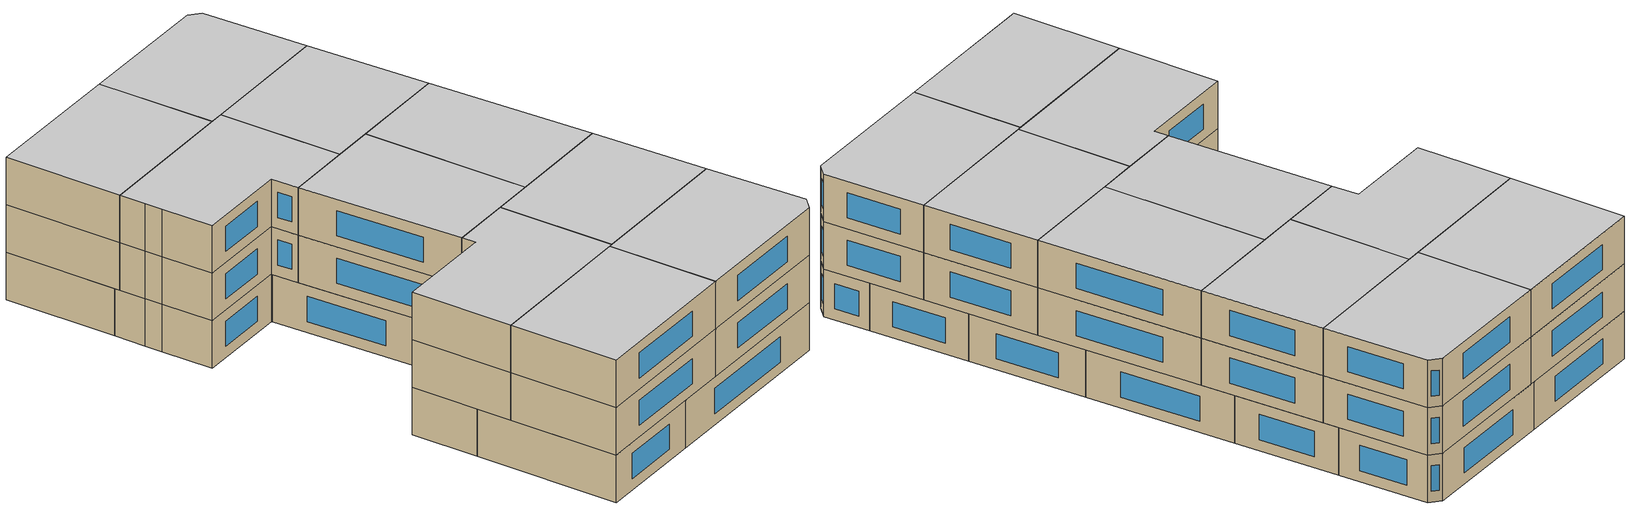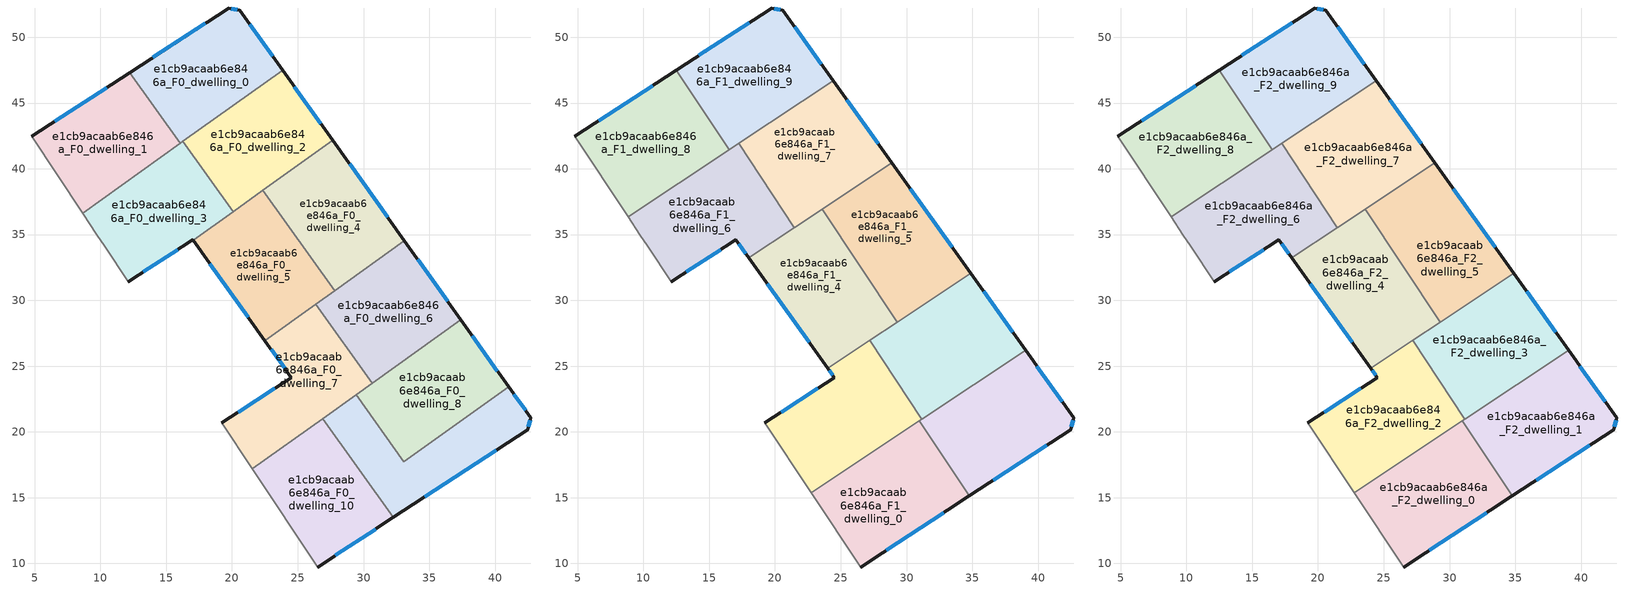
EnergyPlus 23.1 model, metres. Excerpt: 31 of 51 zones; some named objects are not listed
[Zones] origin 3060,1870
e1cb9acaab6e846a_F0_dwelling_0
 floor ground (EU_floor_Construction): 20.59,52.06 23.85,47.5 16.06,41.93 12.21,47.31 19.76,52.23 z0
 wall outside (EU_wall_Construction): 23.85,47.5 20.59,52.06 19.76,52.23 12.21,47.31 z0:3
 wall to e1cb9acaab6e846a_F0_dwelling_1 (EU_wall_Construction): 12.21,47.31 16.06,41.93 z0:3
 wall to e1cb9acaab6e846a_F0_dwelling_2 (EU_wall_Construction): 16.27,42.08 23.85,47.5 z0:3
 wall to e1cb9acaab6e846a_F0_dwelling_3 (EU_wall_Construction): 16.06,41.93 16.27,42.08 z0:3
 window (EU_Window_Construction): 23.08,48.57 21.35,50.99 / 17.99,51.07 13.98,48.47 / 20.39,52.1 19.95,52.19 z0.7:2.3
e1cb9acaab6e846a_F0_dwelling_1
 floor ground (EU_floor_Construction): 12.21,47.31 16.06,41.93 8.65,36.64 4.78,42.47 z0
 wall outside (EU_wall_Construction): 12.21,47.31 4.78,42.47 z0:3
 wall adiabatic (EU_wall_Construction): 4.78,42.47 8.65,36.64 z0:3
 wall to e1cb9acaab6e846a_F0_dwelling_3 (EU_wall_Construction): 8.65,36.64 16.06,41.93 z0:3
 window (EU_Window_Construction): 10.47,46.18 6.52,43.61 z0.7:2.3
e1cb9acaab6e846a_F0_dwelling_10
 floor ground (EU_floor_Construction): 26.91,21 32.27,13.5 26.5,9.73 21.56,17.18 z0
 wall outside (EU_wall_Construction): 26.5,9.73 32.27,13.5 z0:3
 wall to e1cb9acaab6e846a_F0_dwelling_9 (EU_wall_Construction): 32.27,13.5 26.91,21 z0:3
 wall adiabatic (EU_wall_Construction): 21.56,17.18 26.5,9.73 z0:3
 wall to e1cb9acaab6e846a_F0_dwelling_7 (EU_wall_Construction): 26.91,21 21.56,17.18 z0:3
 window (EU_Window_Construction): 27.86,10.61 30.92,12.61 z0.7:2.3
e1cb9acaab6e846a_F0_dwelling_2
 floor ground (EU_floor_Construction): 23.85,47.5 27.66,42.16 20.08,36.74 16.27,42.08 z0
 wall outside (EU_wall_Construction): 27.66,42.16 23.85,47.5 z0:3
 wall to e1cb9acaab6e846a_F0_dwelling_3 (EU_wall_Construction): 16.27,42.08 20.08,36.74 z0:3
 wall to e1cb9acaab6e846a_F0_dwelling_4 (EU_wall_Construction): 22.35,38.36 27.66,42.16 z0:3
 wall to e1cb9acaab6e846a_F0_dwelling_5 (EU_wall_Construction): 20.08,36.74 22.35,38.36 z0:3
 window (EU_Window_Construction): 26.77,43.41 24.74,46.25 z0.7:2.3
 ceiling adiabatic (EU_roof_Construction): 24.42,46.7 23.85,47.5 16.27,42.08 16.65,41.55 z3
e1cb9acaab6e846a_F0_dwelling_3
 floor ground (EU_floor_Construction): 16.27,42.08 20.08,36.74 17.05,34.57 17.02,34.61 12.12,31.42 10.33,34.11 9.73,35 8.65,36.64 z0
 wall outside (EU_wall_Construction): 12.12,31.42 17.02,34.61 17.05,34.57 z0:3
 wall adiabatic (EU_wall_Construction): 8.65,36.64 9.73,35 10.33,34.11 12.12,31.42 z0:3
 wall to e1cb9acaab6e846a_F0_dwelling_5 (EU_wall_Construction): 17.05,34.57 20.08,36.74 z0:3
 window (EU_Window_Construction): 13.27,32.17 15.87,33.86 z0.7:2.3
e1cb9acaab6e846a_F0_dwelling_4
 floor ground (EU_floor_Construction): 27.66,42.16 33.11,34.53 27.81,30.74 22.35,38.36 z0
 wall outside (EU_wall_Construction): 33.11,34.53 27.66,42.16 z0:3
 wall to e1cb9acaab6e846a_F0_dwelling_5 (EU_wall_Construction): 22.35,38.36 27.81,30.74 z0:3
 wall to e1cb9acaab6e846a_F0_dwelling_6 (EU_wall_Construction): 27.81,30.74 33.11,34.53 z0:3
 window (EU_Window_Construction): 31.83,36.32 28.94,40.37 z0.7:2.3
 ceiling adiabatic (EU_roof_Construction): 28.88,40.45 27.66,42.16 22.35,38.36 23.44,36.84 z3
e1cb9acaab6e846a_F0_dwelling_5
 floor ground (EU_floor_Construction): 22.35,38.36 27.81,30.74 22.5,26.94 17.05,34.57 z0
 wall outside (EU_wall_Construction): 17.05,34.57 22.5,26.94 z0:3
 wall to e1cb9acaab6e846a_F0_dwelling_7 (EU_wall_Construction): 22.5,26.94 26.38,29.71 z0:3
 wall to e1cb9acaab6e846a_F0_dwelling_6 (EU_wall_Construction): 26.38,29.71 27.81,30.74 z0:3
 window (EU_Window_Construction): 18.33,32.78 21.22,28.73 z0.7:2.3
e1cb9acaab6e846a_F0_dwelling_6
 floor ground (EU_floor_Construction): 33.11,34.53 37.41,28.51 30.68,23.7 26.38,29.71 z0
 wall outside (EU_wall_Construction): 37.41,28.51 33.11,34.53 z0:3
 wall to e1cb9acaab6e846a_F0_dwelling_7 (EU_wall_Construction): 26.38,29.71 30.68,23.7 z0:3
 wall to e1cb9acaab6e846a_F0_dwelling_8 (EU_wall_Construction): 30.68,23.7 37.41,28.51 z0:3
 window (EU_Window_Construction): 36.4,29.92 34.12,33.11 z0.7:2.3
e1cb9acaab6e846a_F0_dwelling_7
 floor ground (EU_floor_Construction): 26.38,29.71 30.68,23.7 21.56,17.18 19.24,20.68 24.51,24.13 22.5,26.94 z0
 wall outside (EU_wall_Construction): 22.5,26.94 24.51,24.13 19.24,20.68 z0:3
 wall adiabatic (EU_wall_Construction): 19.24,20.68 21.56,17.18 z0:3
 wall to e1cb9acaab6e846a_F0_dwelling_9 (EU_wall_Construction): 26.91,21.01 29.44,22.81 z0:3
 wall to e1cb9acaab6e846a_F0_dwelling_8 (EU_wall_Construction): 29.44,22.81 30.68,23.7 z0:3
 window (EU_Window_Construction): 23.27,23.32 20.48,21.49 / 22.97,26.28 24.04,24.79 z0.7:2.3
e1cb9acaab6e846a_F0_dwelling_8
 floor ground (EU_floor_Construction): 37.41,28.51 41.03,23.43 33.07,17.74 29.44,22.81 z0
 wall outside (EU_wall_Construction): 41.03,23.43 37.41,28.51 z0:3
 wall to e1cb9acaab6e846a_F0_dwelling_9 (EU_wall_Construction): 29.44,22.81 33.07,17.74 41.03,23.43 z0:3
 window (EU_Window_Construction): 40.18,24.62 38.26,27.32 z0.7:2.3
 ceiling adiabatic (EU_roof_Construction): 41.03,23.43 39.06,26.19 31.17,20.96 29.77,23.05 29.44,22.81 33.07,17.74 z3
e1cb9acaab6e846a_F0_dwelling_9
 floor ground (EU_floor_Construction): 41.03,23.43 42.71,21.08 42.49,20.17 32.27,13.5 26.91,21 29.44,22.81 33.07,17.74 z0
 wall outside (EU_wall_Construction): 32.27,13.5 42.49,20.17 42.71,21.08 41.03,23.43 z0:3
 window (EU_Window_Construction): 42.32,21.63 41.43,22.88 / 42.54,20.39 42.66,20.87 / 34.67,15.07 40.09,18.61 z0.7:2.3
e1cb9acaab6e846a_F1_dwelling_0
 floor to e1cb9acaab6e846a_F0_dwelling_10 (EU_floor_Construction): 28.3,19.06 32.27,13.5 26.5,9.73 22.76,15.38 z3
 floor to e1cb9acaab6e846a_F0_dwelling_9 (EU_floor_Construction): 32.68,18.28 34.77,15.13 32.27,13.5 28.3,19.06 30.89,20.78 z3
 floor adiabatic (EU_floor_Construction): 30.98,20.84 32.68,18.28 30.89,20.78 z3
 wall outside (EU_wall_Construction): 26.5,9.73 34.77,15.13 z3:6
 wall to e1cb9acaab6e846a_F1_dwelling_1 (EU_wall_Construction): 34.77,15.13 30.98,20.84 z3:6
 wall adiabatic (EU_wall_Construction): 22.76,15.38 26.5,9.73 z3:6
 wall to e1cb9acaab6e846a_F1_dwelling_2 (EU_wall_Construction): 30.98,20.84 22.76,15.38 z3:6
 window (EU_Window_Construction): 28.44,11 32.83,13.86 z3.7:5.3
e1cb9acaab6e846a_F1_dwelling_1
 floor adiabatic (EU_floor_Construction): 39.06,26.19 41.03,23.43 33.07,17.74 32.68,18.28 30.98,20.84 z3
 floor to e1cb9acaab6e846a_F0_dwelling_9 (EU_floor_Construction): 41.03,23.43 42.71,21.08 42.49,20.17 34.77,15.13 32.68,18.28 33.07,17.74 z3
 wall outside (EU_wall_Construction): 34.77,15.13 42.49,20.17 42.71,21.08 39.06,26.19 z3:6
 wall to e1cb9acaab6e846a_F1_dwelling_3 (EU_wall_Construction): 39.06,26.19 31.17,20.96 z3:6
 wall to e1cb9acaab6e846a_F1_dwelling_2 (EU_wall_Construction): 31.17,20.96 30.98,20.84 z3:6
 window (EU_Window_Construction): 41.85,22.28 39.92,24.99 / 42.54,20.39 42.66,20.87 / 36.58,16.31 40.67,18.99 z3.7:5.3
e1cb9acaab6e846a_F1_dwelling_2
 floor to e1cb9acaab6e846a_F0_dwelling_7 (EU_floor_Construction): 27.19,26.95 29.77,23.05 21.56,17.18 19.24,20.68 24.51,24.13 24,24.84 z3
 floor to e1cb9acaab6e846a_F0_dwelling_10 (EU_floor_Construction): 26.91,21 28.3,19.06 22.76,15.38 21.56,17.18 z3
 floor to e1cb9acaab6e846a_F0_dwelling_9 (EU_floor_Construction): 29.44,22.81 30.89,20.78 28.3,19.06 26.91,21 z3
 floor adiabatic (EU_floor_Construction): 29.77,23.05 31.17,20.96 30.89,20.78 29.44,22.81 z3
 wall outside (EU_wall_Construction): 24,24.84 24.51,24.13 19.24,20.68 z3:6
 wall to e1cb9acaab6e846a_F1_dwelling_3 (EU_wall_Construction): 31.17,20.96 27.19,26.95 z3:6
 wall adiabatic (EU_wall_Construction): 19.24,20.68 22.76,15.38 z3:6
 wall to e1cb9acaab6e846a_F1_dwelling_4 (EU_wall_Construction): 27.19,26.95 24,24.84 z3:6
 window (EU_Window_Construction): 24.12,24.67 24.39,24.3 / 23.27,23.32 20.48,21.49 z3.7:5.3
e1cb9acaab6e846a_F1_dwelling_3
 floor to e1cb9acaab6e846a_F0_dwelling_6 (EU_floor_Construction): 34.88,32.05 37.41,28.51 30.68,23.7 27.98,27.48 z3
 floor to e1cb9acaab6e846a_F0_dwelling_8 (EU_floor_Construction): 37.41,28.51 39.06,26.19 31.17,20.96 29.77,23.05 z3
 floor to e1cb9acaab6e846a_F0_dwelling_7 (EU_floor_Construction): 27.98,27.48 30.68,23.7 29.77,23.05 27.19,26.95 z3
 wall outside (EU_wall_Construction): 39.06,26.19 34.88,32.05 z3:6
 wall to e1cb9acaab6e846a_F1_dwelling_5 (EU_wall_Construction): 34.88,32.05 29.29,28.35 z3:6
 wall to e1cb9acaab6e846a_F1_dwelling_4 (EU_wall_Construction): 29.29,28.35 27.19,26.95 z3:6
 window (EU_Window_Construction): 38.08,27.57 35.86,30.68 z3.7:5.3
e1cb9acaab6e846a_F1_dwelling_4
 floor to e1cb9acaab6e846a_F0_dwelling_5 (EU_floor_Construction): 23.44,36.84 26.43,32.66 27.74,30.69 22.5,26.94 18.01,33.23 z3
 floor to e1cb9acaab6e846a_F0_dwelling_7 (EU_floor_Construction): 26.38,29.71 27.98,27.48 24,24.84 22.5,26.94 z3
 floor to e1cb9acaab6e846a_F0_dwelling_6 (EU_floor_Construction): 27.74,30.69 29.29,28.35 27.98,27.48 26.38,29.71 z3
 floor to e1cb9acaab6e846a_F0_dwelling_4 (EU_floor_Construction): 23.59,36.94 26.43,32.66 23.44,36.84 z3
 wall outside (EU_wall_Construction): 18.01,33.23 24,24.84 z3:6
 wall to e1cb9acaab6e846a_F1_dwelling_5 (EU_wall_Construction): 29.29,28.35 23.59,36.94 z3:6
 wall to e1cb9acaab6e846a_F1_dwelling_6 (EU_wall_Construction): 21.48,35.53 18.01,33.23 z3:6
 wall to e1cb9acaab6e846a_F1_dwelling_7 (EU_wall_Construction): 23.59,36.94 21.48,35.53 z3:6
 window (EU_Window_Construction): 19.41,31.26 22.59,26.81 z3.7:5.3
e1cb9acaab6e846a_F1_dwelling_5
 floor to e1cb9acaab6e846a_F0_dwelling_4 (EU_floor_Construction): 28.88,40.45 33.11,34.53 27.81,30.74 26.43,32.66 23.59,36.94 z3
 floor to e1cb9acaab6e846a_F0_dwelling_6 (EU_floor_Construction): 33.11,34.53 34.88,32.05 29.29,28.35 27.74,30.69 z3
 floor to e1cb9acaab6e846a_F0_dwelling_5 (EU_floor_Construction): 26.43,32.66 27.81,30.74 27.74,30.69 z3
 wall outside (EU_wall_Construction): 34.88,32.05 28.88,40.45 z3:6
 wall to e1cb9acaab6e846a_F1_dwelling_7 (EU_wall_Construction): 28.88,40.45 23.59,36.94 z3:6
 window (EU_Window_Construction): 33.47,34.02 30.29,38.48 z3.7:5.3
e1cb9acaab6e846a_F1_dwelling_6
 floor to e1cb9acaab6e846a_F0_dwelling_3 (EU_floor_Construction): 16.65,41.55 20.08,36.74 17.05,34.57 17.02,34.61 12.12,31.42 10.33,34.11 9.73,35 8.83,36.36 z3
 floor to e1cb9acaab6e846a_F0_dwelling_5 (EU_floor_Construction): 20.48,37.03 21.48,35.53 18.01,33.23 17.05,34.57 z3
 floor to e1cb9acaab6e846a_F0_dwelling_2 (EU_floor_Construction): 17.23,41.93 20.48,37.03 20.08,36.74 16.65,41.55 z3
 wall outside (EU_wall_Construction): 12.12,31.42 17.02,34.61 18.01,33.23 z3:6
 wall adiabatic (EU_wall_Construction): 8.83,36.36 9.73,35 10.33,34.11 12.12,31.42 z3:6
 wall to e1cb9acaab6e846a_F1_dwelling_8 (EU_wall_Construction): 16.52,41.46 8.83,36.36 z3:6
 wall to e1cb9acaab6e846a_F1_dwelling_7 (EU_wall_Construction): 21.48,35.53 17.23,41.93 z3:6
 wall to e1cb9acaab6e846a_F1_dwelling_9 (EU_wall_Construction): 17.23,41.93 16.52,41.46 z3:6
 window (EU_Window_Construction): 17.25,34.29 17.77,33.56 / 13.27,32.17 15.87,33.86 z3.7:5.3
e1cb9acaab6e846a_F1_dwelling_7
 floor to e1cb9acaab6e846a_F0_dwelling_2 (EU_floor_Construction): 24.42,46.7 27.66,42.16 20.48,37.03 17.23,41.93 z3
 floor to e1cb9acaab6e846a_F0_dwelling_5 (EU_floor_Construction): 22.35,38.36 23.44,36.84 21.48,35.53 20.48,37.03 z3
 floor adiabatic (EU_floor_Construction): 27.66,42.16 28.88,40.45 23.44,36.84 22.35,38.36 z3
 wall outside (EU_wall_Construction): 28.88,40.45 24.42,46.7 z3:6
 wall to e1cb9acaab6e846a_F1_dwelling_9 (EU_wall_Construction): 24.42,46.7 17.23,41.93 z3:6
 window (EU_Window_Construction): 27.83,41.92 25.46,45.23 z3.7:5.3
e1cb9acaab6e846a_F1_dwelling_8
 floor to e1cb9acaab6e846a_F0_dwelling_1 (EU_floor_Construction): 12.21,47.31 16.06,41.93 8.65,36.64 4.78,42.47 z3
 floor to e1cb9acaab6e846a_F0_dwelling_0 (EU_floor_Construction): 12.51,47.51 16.16,42.01 16.06,41.93 12.21,47.31 z3
 floor to e1cb9acaab6e846a_F0_dwelling_3 (EU_floor_Construction): 16.16,42.01 16.52,41.46 8.83,36.36 8.65,36.64 z3
 wall outside (EU_wall_Construction): 12.51,47.51 4.78,42.47 z3:6
 wall to e1cb9acaab6e846a_F1_dwelling_9 (EU_wall_Construction): 16.52,41.46 12.51,47.51 z3:6
 wall adiabatic (EU_wall_Construction): 4.78,42.47 8.83,36.36 z3:6
 window (EU_Window_Construction): 10.7,46.33 6.6,43.66 z3.7:5.3
e1cb9acaab6e846a_F1_dwelling_9
 floor to e1cb9acaab6e846a_F0_dwelling_0 (EU_floor_Construction): 20.59,52.06 23.85,47.5 16.16,42.01 12.51,47.51 19.76,52.23 z3
 floor adiabatic (EU_floor_Construction): 23.85,47.5 24.42,46.7 16.65,41.55 16.27,42.08 z3
 floor to e1cb9acaab6e846a_F0_dwelling_3 (EU_floor_Construction): 16.27,42.08 16.65,41.55 16.52,41.46 16.16,42.01 z3
 wall outside (EU_wall_Construction): 24.42,46.7 20.59,52.06 19.76,52.23 12.51,47.51 z3:6
 window (EU_Window_Construction): 18.06,51.12 14.21,48.62 / 20.39,52.1 19.95,52.19 / 23.52,47.96 21.49,50.8 z3.7:5.3
e1cb9acaab6e846a_F2_dwelling_0
 floor to e1cb9acaab6e846a_F1_dwelling_0 (EU_floor_Construction): 30.98,20.84 34.77,15.13 26.5,9.73 22.76,15.38 z6
 wall outside (EU_wall_Construction): 26.5,9.73 34.77,15.13 z6:9
 wall to e1cb9acaab6e846a_F2_dwelling_1 (EU_wall_Construction): 34.77,15.13 30.98,20.84 z6:9
 wall adiabatic (EU_wall_Construction): 22.76,15.38 26.5,9.73 z6:9
 wall to e1cb9acaab6e846a_F2_dwelling_2 (EU_wall_Construction): 30.98,20.84 22.76,15.38 z6:9
 window (EU_Window_Construction): 28.44,11 32.83,13.86 z6.7:8.3
 ceiling to e1cb9acaab6e846a_F3_dwelling_0 (EU_floor_Construction): 34.77,15.13 30.98,20.84 22.76,15.38 26.5,9.73 z9
e1cb9acaab6e846a_F2_dwelling_1
 floor to e1cb9acaab6e846a_F1_dwelling_1 (EU_floor_Construction): 39.06,26.19 42.71,21.08 42.49,20.17 34.77,15.13 30.98,20.84 z6
 wall outside (EU_wall_Construction): 34.77,15.13 42.49,20.17 42.71,21.08 39.06,26.19 z6:9
 wall to e1cb9acaab6e846a_F2_dwelling_3 (EU_wall_Construction): 39.06,26.19 31.17,20.96 z6:9
 wall to e1cb9acaab6e846a_F2_dwelling_2 (EU_wall_Construction): 31.17,20.96 30.98,20.84 z6:9
 window (EU_Window_Construction): 41.85,22.28 39.92,24.99 / 42.54,20.39 42.66,20.87 / 36.58,16.31 40.67,18.99 z6.7:8.3
 ceiling to e1cb9acaab6e846a_F3_dwelling_1 (EU_floor_Construction): 42.49,20.17 42.71,21.08 39.06,26.19 30.98,20.84 34.77,15.13 z9
e1cb9acaab6e846a_F2_dwelling_2
 floor to e1cb9acaab6e846a_F1_dwelling_2 (EU_floor_Construction): 27.19,26.95 31.17,20.96 22.76,15.38 19.24,20.68 24.51,24.13 24,24.84 z6
 wall outside (EU_wall_Construction): 24,24.84 24.51,24.13 19.24,20.68 z6:9
 wall to e1cb9acaab6e846a_F2_dwelling_3 (EU_wall_Construction): 31.17,20.96 27.19,26.95 z6:9
 wall adiabatic (EU_wall_Construction): 19.24,20.68 22.76,15.38 z6:9
 wall to e1cb9acaab6e846a_F2_dwelling_4 (EU_wall_Construction): 27.19,26.95 24,24.84 z6:9
 window (EU_Window_Construction): 24.12,24.67 24.39,24.3 / 23.27,23.32 20.48,21.49 z6.7:8.3
 ceiling to e1cb9acaab6e846a_F3_dwelling_2 (EU_floor_Construction): 31.17,20.96 27.19,26.95 24,24.84 24.51,24.13 19.24,20.68 22.76,15.38 z9
e1cb9acaab6e846a_F2_dwelling_3
 floor to e1cb9acaab6e846a_F1_dwelling_3 (EU_floor_Construction): 34.88,32.05 39.06,26.19 31.17,20.96 27.19,26.95 z6
 wall outside (EU_wall_Construction): 39.06,26.19 34.88,32.05 z6:9
 wall to e1cb9acaab6e846a_F2_dwelling_5 (EU_wall_Construction): 34.88,32.05 29.29,28.35 z6:9
 wall to e1cb9acaab6e846a_F2_dwelling_4 (EU_wall_Construction): 29.29,28.35 27.19,26.95 z6:9
 window (EU_Window_Construction): 38.08,27.57 35.86,30.68 z6.7:8.3
 ceiling to e1cb9acaab6e846a_F3_dwelling_3 (EU_floor_Construction): 39.06,26.19 34.88,32.05 27.19,26.95 31.17,20.96 z9
e1cb9acaab6e846a_F2_dwelling_4
 floor to e1cb9acaab6e846a_F1_dwelling_4 (EU_floor_Construction): 23.59,36.94 29.29,28.35 24,24.84 18.01,33.23 z6
 wall outside (EU_wall_Construction): 18.01,33.23 24,24.84 z6:9
 wall to e1cb9acaab6e846a_F2_dwelling_5 (EU_wall_Construction): 29.29,28.35 23.59,36.94 z6:9
 wall to e1cb9acaab6e846a_F2_dwelling_6 (EU_wall_Construction): 21.48,35.53 18.01,33.23 z6:9
 wall to e1cb9acaab6e846a_F2_dwelling_7 (EU_wall_Construction): 23.59,36.94 21.48,35.53 z6:9
 window (EU_Window_Construction): 19.41,31.26 22.59,26.81 z6.7:8.3
 ceiling to e1cb9acaab6e846a_F3_dwelling_4 (EU_floor_Construction): 29.29,28.35 23.59,36.94 18.01,33.23 24,24.84 z9
e1cb9acaab6e846a_F2_dwelling_5
 floor to e1cb9acaab6e846a_F1_dwelling_5 (EU_floor_Construction): 28.88,40.45 34.88,32.05 29.29,28.35 23.59,36.94 z6
 wall outside (EU_wall_Construction): 34.88,32.05 28.88,40.45 z6:9
 wall to e1cb9acaab6e846a_F2_dwelling_7 (EU_wall_Construction): 28.88,40.45 23.59,36.94 z6:9
 window (EU_Window_Construction): 33.47,34.02 30.29,38.48 z6.7:8.3
 ceiling to e1cb9acaab6e846a_F3_dwelling_5 (EU_floor_Construction): 34.88,32.05 28.88,40.45 23.59,36.94 29.29,28.35 z9
e1cb9acaab6e846a_F2_dwelling_6
 floor to e1cb9acaab6e846a_F1_dwelling_6 (EU_floor_Construction): 17.23,41.93 21.48,35.53 18.01,33.23 17.02,34.61 12.12,31.42 10.33,34.11 9.73,35 8.83,36.36 z6
 wall outside (EU_wall_Construction): 12.12,31.42 17.02,34.61 18.01,33.23 z6:9
 wall adiabatic (EU_wall_Construction): 8.83,36.36 9.73,35 10.33,34.11 12.12,31.42 z6:9
 wall to e1cb9acaab6e846a_F2_dwelling_8 (EU_wall_Construction): 16.52,41.46 8.83,36.36 z6:9
 wall to e1cb9acaab6e846a_F2_dwelling_7 (EU_wall_Construction): 21.48,35.53 17.23,41.93 z6:9
 wall to e1cb9acaab6e846a_F2_dwelling_9 (EU_wall_Construction): 17.23,41.93 16.52,41.46 z6:9
 window (EU_Window_Construction): 17.25,34.29 17.77,33.56 / 13.27,32.17 15.87,33.86 z6.7:8.3
 ceiling to e1cb9acaab6e846a_F3_dwelling_6 (EU_floor_Construction): 18.01,33.23 21.48,35.53 17.23,41.93 8.83,36.36 9.73,35 10.33,34.11 12.12,31.42 17.02,34.61 z9
e1cb9acaab6e846a_F2_dwelling_7
 floor to e1cb9acaab6e846a_F1_dwelling_7 (EU_floor_Construction): 24.42,46.7 28.88,40.45 21.48,35.53 17.23,41.93 z6
 wall outside (EU_wall_Construction): 28.88,40.45 24.42,46.7 z6:9
 wall to e1cb9acaab6e846a_F2_dwelling_9 (EU_wall_Construction): 24.42,46.7 17.23,41.93 z6:9
 window (EU_Window_Construction): 27.83,41.92 25.46,45.23 z6.7:8.3
 ceiling to e1cb9acaab6e846a_F3_dwelling_7 (EU_floor_Construction): 28.88,40.45 24.42,46.7 17.23,41.93 21.48,35.53 z9
e1cb9acaab6e846a_F2_dwelling_8
 floor to e1cb9acaab6e846a_F1_dwelling_8 (EU_floor_Construction): 12.51,47.51 16.52,41.46 8.83,36.36 4.78,42.47 z6
 wall outside (EU_wall_Construction): 12.51,47.51 4.78,42.47 z6:9
 wall to e1cb9acaab6e846a_F2_dwelling_9 (EU_wall_Construction): 16.52,41.46 12.51,47.51 z6:9
 wall adiabatic (EU_wall_Construction): 4.78,42.47 8.83,36.36 z6:9
 window (EU_Window_Construction): 10.7,46.33 6.6,43.66 z6.7:8.3
 ceiling to e1cb9acaab6e846a_F3_dwelling_8 (EU_floor_Construction): 16.52,41.46 12.51,47.51 4.78,42.47 8.83,36.36 z9
e1cb9acaab6e846a_F2_dwelling_9
 floor to e1cb9acaab6e846a_F1_dwelling_9 (EU_floor_Construction): 20.59,52.06 24.42,46.7 16.52,41.46 12.51,47.51 19.76,52.23 z6
 wall outside (EU_wall_Construction): 24.42,46.7 20.59,52.06 19.76,52.23 12.51,47.51 z6:9
 window (EU_Window_Construction): 18.06,51.12 14.21,48.62 / 20.39,52.1 19.95,52.19 / 23.52,47.96 21.49,50.8 z6.7:8.3
 ceiling to e1cb9acaab6e846a_F3_dwelling_9 (EU_floor_Construction): 24.42,46.7 20.59,52.06 19.76,52.23 12.51,47.51 16.52,41.46 z9
[Building]
EU S2 Campaign: North Axis=0; Terrain=City; Solar Distribution=FullExterior
[Site:Location]
Budapest.Ferenc.Liszt.Intl.AP: Latitude=47.437; Longitude=19.256; Time Zone=1; Elevation=185
[SizingPeriod:WeatherFileDays]
AnnualSizingPeriod: Begin Month=1; Begin Day of Month=1; End Month=12; End Day of Month=31; Day of Week for Start Day=Monday; Use Weather File Daylight Saving Period=No; Use Weather File Rain and Snow Indicators=No
[MATERIAL]
EU_InternalMass_Material: Roughness=MediumRough; Thickness=0.1; Conductivity=1; Density=1800; Specific Heat=900; Thermal Absorptance=0.9; Solar Absorptance=0.7; Visible Absorptance=0.7
[MATERIAL:NOMASS] Roughness=MediumRough; Thermal Absorptance=0.9; Solar Absorptance=0.7; Visible Absorptance=0.7
Name | Thermal Resistance
EU_wall_NoMass | 0.832559
EU_roof_NoMass | 1.39638
EU_floor_NoMass | 0.872794
[WINDOWMATERIAL:SIMPLEGLAZINGSYSTEM]
EU_Window_SimpleGlazing: UFactor=2.79869; Solar Heat Gain Coefficient=0.75; Visible Transmittance=0.75
[CONSTRUCTION]
EU_wall_Construction: EU_wall_NoMass
EU_roof_Construction: EU_roof_NoMass
EU_floor_Construction: EU_floor_NoMass
EU_Window_Construction: EU_Window_SimpleGlazing
EU_InternalMass_Construction: EU_InternalMass_Material
[ZONE] Type=1; Multiplier=1; Ceiling Height=autocalculate; Floor Area=autocalculate; Part of Total Floor Area=Yes
Name | Volume
e1cb9acaab6e846a_F0_dwelling_0 | 183.48
e1cb9acaab6e846a_F1_dwelling_0; e1cb9acaab6e846a_F2_dwelling_0 | 201.839
e1cb9acaab6e846a_F0_dwelling_1 | 183.483
e1cb9acaab6e846a_F1_dwelling_1; e1cb9acaab6e846a_F2_dwelling_1 | 201.838
e1cb9acaab6e846a_F0_dwelling_10; e1cb9acaab6e846a_F0_dwelling_7 | 183.471
e1cb9acaab6e846a_F0_dwelling_2 | 183.464
e1cb9acaab6e846a_F1_dwelling_2; e1cb9acaab6e846a_F2_dwelling_2 | 201.818
e1cb9acaab6e846a_F0_dwelling_3 | 183.474
e1cb9acaab6e846a_F1_dwelling_3; e1cb9acaab6e846a_F2_dwelling_3 | 201.812
e1cb9acaab6e846a_F0_dwelling_4 | 183.492
e1cb9acaab6e846a_F1_dwelling_4; e1cb9acaab6e846a_F2_dwelling_4 | 201.844
e1cb9acaab6e846a_F0_dwelling_5 | 183.487
e1cb9acaab6e846a_F1_dwelling_5; e1cb9acaab6e846a_F2_dwelling_5; e1cb9acaab6e846a_F1_dwelling_7; e1cb9acaab6e846a_F2_dwelling_7 | 201.825
e1cb9acaab6e846a_F0_dwelling_6 | 183.456
e1cb9acaab6e846a_F1_dwelling_6; e1cb9acaab6e846a_F2_dwelling_6 | 201.827
e1cb9acaab6e846a_F0_dwelling_8 | 183.463
e1cb9acaab6e846a_F1_dwelling_8; e1cb9acaab6e846a_F2_dwelling_8 | 201.82
e1cb9acaab6e846a_F0_dwelling_9 | 183.512
e1cb9acaab6e846a_F1_dwelling_9; e1cb9acaab6e846a_F2_dwelling_9 | 201.814
[INTERNALMASS] Construction=EU_InternalMass_Construction
Name | Zone or ZoneList | Surface Area
e1cb9acaab6e846a_F0_dwelling_0_EU_InternalMass | e1cb9acaab6e846a_F0_dwelling_0 | 61.1592
e1cb9acaab6e846a_F0_dwelling_1_EU_InternalMass | e1cb9acaab6e846a_F0_dwelling_1 | 61.1597
e1cb9acaab6e846a_F0_dwelling_2_EU_InternalMass | e1cb9acaab6e846a_F0_dwelling_2 | 61.1532
e1cb9acaab6e846a_F0_dwelling_3_EU_InternalMass | e1cb9acaab6e846a_F0_dwelling_3 | 61.1582
e1cb9acaab6e846a_F0_dwelling_4_EU_InternalMass | e1cb9acaab6e846a_F0_dwelling_4 | 61.1658
e1cb9acaab6e846a_F0_dwelling_5_EU_InternalMass | e1cb9acaab6e846a_F0_dwelling_5 | 61.1628
e1cb9acaab6e846a_F0_dwelling_6_EU_InternalMass | e1cb9acaab6e846a_F0_dwelling_6 | 61.1535
e1cb9acaab6e846a_F0_dwelling_7_EU_InternalMass | e1cb9acaab6e846a_F0_dwelling_7 | 61.1573
e1cb9acaab6e846a_F0_dwelling_8_EU_InternalMass | e1cb9acaab6e846a_F0_dwelling_8 | 61.1546
e1cb9acaab6e846a_F0_dwelling_9_EU_InternalMass | e1cb9acaab6e846a_F0_dwelling_9 | 61.1707
e1cb9acaab6e846a_F0_dwelling_10_EU_InternalMass | e1cb9acaab6e846a_F0_dwelling_10 | 61.1562
e1cb9acaab6e846a_F1_dwelling_0_EU_InternalMass | e1cb9acaab6e846a_F1_dwelling_0 | 67.2795
e1cb9acaab6e846a_F1_dwelling_1_EU_InternalMass | e1cb9acaab6e846a_F1_dwelling_1 | 67.2792
e1cb9acaab6e846a_F1_dwelling_2_EU_InternalMass | e1cb9acaab6e846a_F1_dwelling_2 | 67.2729
e1cb9acaab6e846a_F1_dwelling_3_EU_InternalMass | e1cb9acaab6e846a_F1_dwelling_3 | 67.2741
e1cb9acaab6e846a_F1_dwelling_4_EU_InternalMass | e1cb9acaab6e846a_F1_dwelling_4 | 67.2815
e1cb9acaab6e846a_F1_dwelling_5_EU_InternalMass | e1cb9acaab6e846a_F1_dwelling_5 | 67.2753
e1cb9acaab6e846a_F1_dwelling_6_EU_InternalMass | e1cb9acaab6e846a_F1_dwelling_6 | 67.2756
e1cb9acaab6e846a_F1_dwelling_7_EU_InternalMass | e1cb9acaab6e846a_F1_dwelling_7 | 67.2749
e1cb9acaab6e846a_F1_dwelling_8_EU_InternalMass | e1cb9acaab6e846a_F1_dwelling_8 | 67.2732
e1cb9acaab6e846a_F1_dwelling_9_EU_InternalMass | e1cb9acaab6e846a_F1_dwelling_9 | 67.2714
e1cb9acaab6e846a_F2_dwelling_0_EU_InternalMass | e1cb9acaab6e846a_F2_dwelling_0 | 67.2795
e1cb9acaab6e846a_F2_dwelling_1_EU_InternalMass | e1cb9acaab6e846a_F2_dwelling_1 | 67.2792
e1cb9acaab6e846a_F2_dwelling_2_EU_InternalMass | e1cb9acaab6e846a_F2_dwelling_2 | 67.2729
e1cb9acaab6e846a_F2_dwelling_3_EU_InternalMass | e1cb9acaab6e846a_F2_dwelling_3 | 67.2741
e1cb9acaab6e846a_F2_dwelling_4_EU_InternalMass | e1cb9acaab6e846a_F2_dwelling_4 | 67.2815
e1cb9acaab6e846a_F2_dwelling_5_EU_InternalMass | e1cb9acaab6e846a_F2_dwelling_5 | 67.2753
e1cb9acaab6e846a_F2_dwelling_6_EU_InternalMass | e1cb9acaab6e846a_F2_dwelling_6 | 67.2756
e1cb9acaab6e846a_F2_dwelling_7_EU_InternalMass | e1cb9acaab6e846a_F2_dwelling_7 | 67.2749
e1cb9acaab6e846a_F2_dwelling_8_EU_InternalMass | e1cb9acaab6e846a_F2_dwelling_8 | 67.2732
e1cb9acaab6e846a_F2_dwelling_9_EU_InternalMass | e1cb9acaab6e846a_F2_dwelling_9 | 67.2714
[OTHEREQUIPMENT] Fuel Type=Electricity; Design Level Calculation Method=Watts/Area; Power per Zone Floor Area=1; Fraction Latent=0; Fraction Radiant=0; Fraction Lost=0; Carbon Dioxide Generation Rate=0; EndUse Subcategory=EU_Step8_InternalGains
Name | Zone or ZoneList or Space or SpaceList | Schedule
EU_Step8_InternalGain_e1cb9acaab6e846a_F0_dwelling_0_f000 | e1cb9acaab6e846a_F0_dwelling_0 | EU_Step8_GainSchedule_e1cb9acaab6e846a_F0_dwelling_0_f000
EU_Step8_InternalGain_e1cb9acaab6e846a_F0_dwelling_1_f000 | e1cb9acaab6e846a_F0_dwelling_1 | EU_Step8_GainSchedule_e1cb9acaab6e846a_F0_dwelling_1_f000
EU_Step8_InternalGain_e1cb9acaab6e846a_F0_dwelling_2_f000 | e1cb9acaab6e846a_F0_dwelling_2 | EU_Step8_GainSchedule_e1cb9acaab6e846a_F0_dwelling_2_f000
EU_Step8_InternalGain_e1cb9acaab6e846a_F0_dwelling_3_f000 | e1cb9acaab6e846a_F0_dwelling_3 | EU_Step8_GainSchedule_e1cb9acaab6e846a_F0_dwelling_3_f000
EU_Step8_InternalGain_e1cb9acaab6e846a_F0_dwelling_4_f000 | e1cb9acaab6e846a_F0_dwelling_4 | EU_Step8_GainSchedule_e1cb9acaab6e846a_F0_dwelling_4_f000
EU_Step8_InternalGain_e1cb9acaab6e846a_F0_dwelling_5_f000 | e1cb9acaab6e846a_F0_dwelling_5 | EU_Step8_GainSchedule_e1cb9acaab6e846a_F0_dwelling_5_f000
EU_Step8_InternalGain_e1cb9acaab6e846a_F0_dwelling_6_f000 | e1cb9acaab6e846a_F0_dwelling_6 | EU_Step8_GainSchedule_e1cb9acaab6e846a_F0_dwelling_6_f000
EU_Step8_InternalGain_e1cb9acaab6e846a_F0_dwelling_7_f000 | e1cb9acaab6e846a_F0_dwelling_7 | EU_Step8_GainSchedule_e1cb9acaab6e846a_F0_dwelling_7_f000
EU_Step8_InternalGain_e1cb9acaab6e846a_F0_dwelling_8_f000 | e1cb9acaab6e846a_F0_dwelling_8 | EU_Step8_GainSchedule_e1cb9acaab6e846a_F0_dwelling_8_f000
EU_Step8_InternalGain_e1cb9acaab6e846a_F0_dwelling_9_f000 | e1cb9acaab6e846a_F0_dwelling_9 | EU_Step8_GainSchedule_e1cb9acaab6e846a_F0_dwelling_9_f000
EU_Step8_InternalGain_e1cb9acaab6e846a_F0_dwelling_10_f000 | e1cb9acaab6e846a_F0_dwelling_10 | EU_Step8_GainSchedule_e1cb9acaab6e846a_F0_dwelling_10_f000
EU_Step8_InternalGain_e1cb9acaab6e846a_F1_dwelling_0_f000 | e1cb9acaab6e846a_F1_dwelling_0 | EU_Step8_GainSchedule_e1cb9acaab6e846a_F1_dwelling_0_f000
EU_Step8_InternalGain_e1cb9acaab6e846a_F1_dwelling_1_f000 | e1cb9acaab6e846a_F1_dwelling_1 | EU_Step8_GainSchedule_e1cb9acaab6e846a_F1_dwelling_1_f000
EU_Step8_InternalGain_e1cb9acaab6e846a_F1_dwelling_2_f000 | e1cb9acaab6e846a_F1_dwelling_2 | EU_Step8_GainSchedule_e1cb9acaab6e846a_F1_dwelling_2_f000
EU_Step8_InternalGain_e1cb9acaab6e846a_F1_dwelling_3_f000 | e1cb9acaab6e846a_F1_dwelling_3 | EU_Step8_GainSchedule_e1cb9acaab6e846a_F1_dwelling_3_f000
EU_Step8_InternalGain_e1cb9acaab6e846a_F1_dwelling_4_f000 | e1cb9acaab6e846a_F1_dwelling_4 | EU_Step8_GainSchedule_e1cb9acaab6e846a_F1_dwelling_4_f000
EU_Step8_InternalGain_e1cb9acaab6e846a_F1_dwelling_5_f000 | e1cb9acaab6e846a_F1_dwelling_5 | EU_Step8_GainSchedule_e1cb9acaab6e846a_F1_dwelling_5_f000
EU_Step8_InternalGain_e1cb9acaab6e846a_F1_dwelling_6_f000 | e1cb9acaab6e846a_F1_dwelling_6 | EU_Step8_GainSchedule_e1cb9acaab6e846a_F1_dwelling_6_f000
EU_Step8_InternalGain_e1cb9acaab6e846a_F1_dwelling_7_f000 | e1cb9acaab6e846a_F1_dwelling_7 | EU_Step8_GainSchedule_e1cb9acaab6e846a_F1_dwelling_7_f000
EU_Step8_InternalGain_e1cb9acaab6e846a_F1_dwelling_8_f000 | e1cb9acaab6e846a_F1_dwelling_8 | EU_Step8_GainSchedule_e1cb9acaab6e846a_F1_dwelling_8_f000
EU_Step8_InternalGain_e1cb9acaab6e846a_F1_dwelling_9_f000 | e1cb9acaab6e846a_F1_dwelling_9 | EU_Step8_GainSchedule_e1cb9acaab6e846a_F1_dwelling_9_f000
EU_Step8_InternalGain_e1cb9acaab6e846a_F2_dwelling_0_f000 | e1cb9acaab6e846a_F2_dwelling_0 | EU_Step8_GainSchedule_e1cb9acaab6e846a_F2_dwelling_0_f000
EU_Step8_InternalGain_e1cb9acaab6e846a_F2_dwelling_1_f000 | e1cb9acaab6e846a_F2_dwelling_1 | EU_Step8_GainSchedule_e1cb9acaab6e846a_F2_dwelling_1_f000
EU_Step8_InternalGain_e1cb9acaab6e846a_F2_dwelling_2_f000 | e1cb9acaab6e846a_F2_dwelling_2 | EU_Step8_GainSchedule_e1cb9acaab6e846a_F2_dwelling_2_f000
EU_Step8_InternalGain_e1cb9acaab6e846a_F2_dwelling_3_f000 | e1cb9acaab6e846a_F2_dwelling_3 | EU_Step8_GainSchedule_e1cb9acaab6e846a_F2_dwelling_3_f000
EU_Step8_InternalGain_e1cb9acaab6e846a_F2_dwelling_4_f000 | e1cb9acaab6e846a_F2_dwelling_4 | EU_Step8_GainSchedule_e1cb9acaab6e846a_F2_dwelling_4_f000
EU_Step8_InternalGain_e1cb9acaab6e846a_F2_dwelling_5_f000 | e1cb9acaab6e846a_F2_dwelling_5 | EU_Step8_GainSchedule_e1cb9acaab6e846a_F2_dwelling_5_f000
EU_Step8_InternalGain_e1cb9acaab6e846a_F2_dwelling_6_f000 | e1cb9acaab6e846a_F2_dwelling_6 | EU_Step8_GainSchedule_e1cb9acaab6e846a_F2_dwelling_6_f000
EU_Step8_InternalGain_e1cb9acaab6e846a_F2_dwelling_7_f000 | e1cb9acaab6e846a_F2_dwelling_7 | EU_Step8_GainSchedule_e1cb9acaab6e846a_F2_dwelling_7_f000
EU_Step8_InternalGain_e1cb9acaab6e846a_F2_dwelling_8_f000 | e1cb9acaab6e846a_F2_dwelling_8 | EU_Step8_GainSchedule_e1cb9acaab6e846a_F2_dwelling_8_f000
EU_Step8_InternalGain_e1cb9acaab6e846a_F2_dwelling_9_f000 | e1cb9acaab6e846a_F2_dwelling_9 | EU_Step8_GainSchedule_e1cb9acaab6e846a_F2_dwelling_9_f000
[ZONEVENTILATION:DESIGNFLOWRATE] Schedule=EU_AlwaysOn; Design Flow Rate Calculation Method=AirChanges/Hour; Air Changes per Hour=0.475469; Ventilation Type=Natural; Fan Pressure Rise=0; Fan Total Efficiency=1; Constant Term Coefficient=1; Temperature Term Coefficient=0; Velocity Term Coefficient=0; Velocity Squared Term Coefficient=0; Minimum Indoor Temperature=-100; Maximum Indoor Temperature=100; Delta Temperature=-100; Minimum Outdoor Temperature=-100; Maximum Outdoor Temperature=100; Maximum Wind Speed=40
Name | Zone or ZoneList or Space or SpaceList
EU_ConstantAir_e1cb9acaab6e846a_F0_dwelling_0 | e1cb9acaab6e846a_F0_dwelling_0
EU_ConstantAir_e1cb9acaab6e846a_F0_dwelling_1 | e1cb9acaab6e846a_F0_dwelling_1
EU_ConstantAir_e1cb9acaab6e846a_F0_dwelling_2 | e1cb9acaab6e846a_F0_dwelling_2
EU_ConstantAir_e1cb9acaab6e846a_F0_dwelling_3 | e1cb9acaab6e846a_F0_dwelling_3
EU_ConstantAir_e1cb9acaab6e846a_F0_dwelling_4 | e1cb9acaab6e846a_F0_dwelling_4
EU_ConstantAir_e1cb9acaab6e846a_F0_dwelling_5 | e1cb9acaab6e846a_F0_dwelling_5
EU_ConstantAir_e1cb9acaab6e846a_F0_dwelling_6 | e1cb9acaab6e846a_F0_dwelling_6
EU_ConstantAir_e1cb9acaab6e846a_F0_dwelling_7 | e1cb9acaab6e846a_F0_dwelling_7
EU_ConstantAir_e1cb9acaab6e846a_F0_dwelling_8 | e1cb9acaab6e846a_F0_dwelling_8
EU_ConstantAir_e1cb9acaab6e846a_F0_dwelling_9 | e1cb9acaab6e846a_F0_dwelling_9
EU_ConstantAir_e1cb9acaab6e846a_F0_dwelling_10 | e1cb9acaab6e846a_F0_dwelling_10
EU_ConstantAir_e1cb9acaab6e846a_F1_dwelling_0 | e1cb9acaab6e846a_F1_dwelling_0
EU_ConstantAir_e1cb9acaab6e846a_F1_dwelling_1 | e1cb9acaab6e846a_F1_dwelling_1
EU_ConstantAir_e1cb9acaab6e846a_F1_dwelling_2 | e1cb9acaab6e846a_F1_dwelling_2
EU_ConstantAir_e1cb9acaab6e846a_F1_dwelling_3 | e1cb9acaab6e846a_F1_dwelling_3
EU_ConstantAir_e1cb9acaab6e846a_F1_dwelling_4 | e1cb9acaab6e846a_F1_dwelling_4
EU_ConstantAir_e1cb9acaab6e846a_F1_dwelling_5 | e1cb9acaab6e846a_F1_dwelling_5
EU_ConstantAir_e1cb9acaab6e846a_F1_dwelling_6 | e1cb9acaab6e846a_F1_dwelling_6
EU_ConstantAir_e1cb9acaab6e846a_F1_dwelling_7 | e1cb9acaab6e846a_F1_dwelling_7
EU_ConstantAir_e1cb9acaab6e846a_F1_dwelling_8 | e1cb9acaab6e846a_F1_dwelling_8
EU_ConstantAir_e1cb9acaab6e846a_F1_dwelling_9 | e1cb9acaab6e846a_F1_dwelling_9
EU_ConstantAir_e1cb9acaab6e846a_F2_dwelling_0 | e1cb9acaab6e846a_F2_dwelling_0
EU_ConstantAir_e1cb9acaab6e846a_F2_dwelling_1 | e1cb9acaab6e846a_F2_dwelling_1
EU_ConstantAir_e1cb9acaab6e846a_F2_dwelling_2 | e1cb9acaab6e846a_F2_dwelling_2
EU_ConstantAir_e1cb9acaab6e846a_F2_dwelling_3 | e1cb9acaab6e846a_F2_dwelling_3
EU_ConstantAir_e1cb9acaab6e846a_F2_dwelling_4 | e1cb9acaab6e846a_F2_dwelling_4
EU_ConstantAir_e1cb9acaab6e846a_F2_dwelling_5 | e1cb9acaab6e846a_F2_dwelling_5
EU_ConstantAir_e1cb9acaab6e846a_F2_dwelling_6 | e1cb9acaab6e846a_F2_dwelling_6
EU_ConstantAir_e1cb9acaab6e846a_F2_dwelling_7 | e1cb9acaab6e846a_F2_dwelling_7
EU_ConstantAir_e1cb9acaab6e846a_F2_dwelling_8 | e1cb9acaab6e846a_F2_dwelling_8
EU_ConstantAir_e1cb9acaab6e846a_F2_dwelling_9 | e1cb9acaab6e846a_F2_dwelling_9
[HVACTEMPLATE:THERMOSTAT] Constant Heating Setpoint=20; Constant Cooling Setpoint=50
EU_HeatOnly_e1cb9acaab6e846a_F0_dwelling_0; EU_HeatOnly_e1cb9acaab6e846a_F0_dwelling_1; EU_HeatOnly_e1cb9acaab6e846a_F0_dwelling_2; EU_HeatOnly_e1cb9acaab6e846a_F0_dwelling_3; EU_HeatOnly_e1cb9acaab6e846a_F0_dwelling_4; EU_HeatOnly_e1cb9acaab6e846a_F0_dwelling_5; EU_HeatOnly_e1cb9acaab6e846a_F0_dwelling_6; EU_HeatOnly_e1cb9acaab6e846a_F0_dwelling_7; EU_HeatOnly_e1cb9acaab6e846a_F0_dwelling_8; EU_HeatOnly_e1cb9acaab6e846a_F0_dwelling_9
[HVACTEMPLATE:ZONE:IDEALLOADSAIRSYSTEM] System Availability Schedule=EU_AlwaysOn; Maximum Heating Supply Air Temperature=50; Minimum Cooling Supply Air Temperature=13; Maximum Heating Supply Air Humidity Ratio=0.0156; Minimum Cooling Supply Air Humidity Ratio=0.0077; Heating Limit=NoLimit; Cooling Limit=NoLimit; Heating Availability Schedule=EU_AlwaysOn; Cooling Availability Schedule=EU_CoolingOff; Dehumidification Control Type=ConstantSensibleHeatRatio; Cooling Sensible Heat Ratio=0.7; Dehumidification Setpoint=60; Humidification Control Type=None; Humidification Setpoint=30; Outdoor Air Method=None; Outdoor Air Flow Rate per Person=0.00944; Outdoor Air Flow Rate per Zone Floor Area=0; Outdoor Air Flow Rate per Zone=0; Demand Controlled Ventilation Type=None; Outdoor Air Economizer Type=NoEconomizer; Heat Recovery Type=None; Sensible Heat Recovery Effectiveness=0.7; Latent Heat Recovery Effectiveness=0.65
Name | Template Thermostat
e1cb9acaab6e846a_F0_dwelling_0 | EU_HeatOnly_e1cb9acaab6e846a_F0_dwelling_0
e1cb9acaab6e846a_F0_dwelling_1 | EU_HeatOnly_e1cb9acaab6e846a_F0_dwelling_1
e1cb9acaab6e846a_F0_dwelling_2 | EU_HeatOnly_e1cb9acaab6e846a_F0_dwelling_2
e1cb9acaab6e846a_F0_dwelling_3 | EU_HeatOnly_e1cb9acaab6e846a_F0_dwelling_3
e1cb9acaab6e846a_F0_dwelling_4 | EU_HeatOnly_e1cb9acaab6e846a_F0_dwelling_4
e1cb9acaab6e846a_F0_dwelling_5 | EU_HeatOnly_e1cb9acaab6e846a_F0_dwelling_5
e1cb9acaab6e846a_F0_dwelling_6 | EU_HeatOnly_e1cb9acaab6e846a_F0_dwelling_6
e1cb9acaab6e846a_F0_dwelling_7 | EU_HeatOnly_e1cb9acaab6e846a_F0_dwelling_7
e1cb9acaab6e846a_F0_dwelling_8 | EU_HeatOnly_e1cb9acaab6e846a_F0_dwelling_8
e1cb9acaab6e846a_F0_dwelling_9 | EU_HeatOnly_e1cb9acaab6e846a_F0_dwelling_9
e1cb9acaab6e846a_F0_dwelling_10 | EU_HeatOnly_e1cb9acaab6e846a_F0_dwelling_10
e1cb9acaab6e846a_F1_dwelling_0 | EU_HeatOnly_e1cb9acaab6e846a_F1_dwelling_0
e1cb9acaab6e846a_F1_dwelling_1 | EU_HeatOnly_e1cb9acaab6e846a_F1_dwelling_1
e1cb9acaab6e846a_F1_dwelling_2 | EU_HeatOnly_e1cb9acaab6e846a_F1_dwelling_2
e1cb9acaab6e846a_F1_dwelling_3 | EU_HeatOnly_e1cb9acaab6e846a_F1_dwelling_3
e1cb9acaab6e846a_F1_dwelling_4 | EU_HeatOnly_e1cb9acaab6e846a_F1_dwelling_4
e1cb9acaab6e846a_F1_dwelling_5 | EU_HeatOnly_e1cb9acaab6e846a_F1_dwelling_5
e1cb9acaab6e846a_F1_dwelling_6 | EU_HeatOnly_e1cb9acaab6e846a_F1_dwelling_6
e1cb9acaab6e846a_F1_dwelling_7 | EU_HeatOnly_e1cb9acaab6e846a_F1_dwelling_7
e1cb9acaab6e846a_F1_dwelling_8 | EU_HeatOnly_e1cb9acaab6e846a_F1_dwelling_8
e1cb9acaab6e846a_F1_dwelling_9 | EU_HeatOnly_e1cb9acaab6e846a_F1_dwelling_9
e1cb9acaab6e846a_F2_dwelling_0 | EU_HeatOnly_e1cb9acaab6e846a_F2_dwelling_0
e1cb9acaab6e846a_F2_dwelling_1 | EU_HeatOnly_e1cb9acaab6e846a_F2_dwelling_1
e1cb9acaab6e846a_F2_dwelling_2 | EU_HeatOnly_e1cb9acaab6e846a_F2_dwelling_2
e1cb9acaab6e846a_F2_dwelling_3 | EU_HeatOnly_e1cb9acaab6e846a_F2_dwelling_3
e1cb9acaab6e846a_F2_dwelling_4 | EU_HeatOnly_e1cb9acaab6e846a_F2_dwelling_4
e1cb9acaab6e846a_F2_dwelling_5 | EU_HeatOnly_e1cb9acaab6e846a_F2_dwelling_5
e1cb9acaab6e846a_F2_dwelling_6 | EU_HeatOnly_e1cb9acaab6e846a_F2_dwelling_6
e1cb9acaab6e846a_F2_dwelling_7 | EU_HeatOnly_e1cb9acaab6e846a_F2_dwelling_7
e1cb9acaab6e846a_F2_dwelling_8 | EU_HeatOnly_e1cb9acaab6e846a_F2_dwelling_8
e1cb9acaab6e846a_F2_dwelling_9 | EU_HeatOnly_e1cb9acaab6e846a_F2_dwelling_9
[SIZING:ZONE] Zone Cooling Design Supply Air Temperature Input Method=SupplyAirTemperature; Zone Cooling Design Supply Air Temperature=13; Zone Heating Design Supply Air Temperature Input Method=SupplyAirTemperature; Zone Heating Design Supply Air Temperature=50; Zone Cooling Design Supply Air Humidity Ratio=0.008; Zone Heating Design Supply Air Humidity Ratio=0.008; Cooling Design Air Flow Method=DesignDay; Cooling Design Air Flow Rate=0; Cooling Minimum Air Flow per Zone Floor Area=0.000762; Cooling Minimum Air Flow=0; Cooling Minimum Air Flow Fraction=0.2; Heating Design Air Flow Method=DesignDay; Heating Design Air Flow Rate=0; Heating Maximum Air Flow per Zone Floor Area=0.002032; Heating Maximum Air Flow=0.141576; Heating Maximum Air Flow Fraction=0.3; Account for Dedicated Outdoor Air System=No; Dedicated Outdoor Air System Control Strategy=NeutralSupplyAir; Dedicated Outdoor Air Low Setpoint Temperature for Design=autosize; Dedicated Outdoor Air High Setpoint Temperature for Design=autosize; Zone Load Sizing Method=Sensible Load Only No Latent Load; Zone Latent Cooling Design Supply Air Humidity Ratio Input Method=HumidityRatioDifference; Zone Cooling Design Supply Air Humidity Ratio Difference=0.005; Zone Latent Heating Design Supply Air Humidity Ratio Input Method=HumidityRatioDifference; Zone Humidification Design Supply Air Humidity Ratio Difference=0.005
e1cb9acaab6e846a_F0_dwelling_0; e1cb9acaab6e846a_F0_dwelling_1; e1cb9acaab6e846a_F0_dwelling_2; e1cb9acaab6e846a_F0_dwelling_3; e1cb9acaab6e846a_F0_dwelling_4; e1cb9acaab6e846a_F0_dwelling_5; e1cb9acaab6e846a_F0_dwelling_6; e1cb9acaab6e846a_F0_dwelling_7; e1cb9acaab6e846a_F0_dwelling_8; e1cb9acaab6e846a_F0_dwelling_9; e1cb9acaab6e846a_F0_dwelling_10; e1cb9acaab6e846a_F1_dwelling_0; e1cb9acaab6e846a_F1_dwelling_1; e1cb9acaab6e846a_F1_dwelling_2; e1cb9acaab6e846a_F1_dwelling_3; e1cb9acaab6e846a_F1_dwelling_4; e1cb9acaab6e846a_F1_dwelling_5; e1cb9acaab6e846a_F1_dwelling_6; e1cb9acaab6e846a_F1_dwelling_7; e1cb9acaab6e846a_F1_dwelling_8; e1cb9acaab6e846a_F1_dwelling_9; e1cb9acaab6e846a_F2_dwelling_0; e1cb9acaab6e846a_F2_dwelling_1; e1cb9acaab6e846a_F2_dwelling_2; e1cb9acaab6e846a_F2_dwelling_3; e1cb9acaab6e846a_F2_dwelling_4; e1cb9acaab6e846a_F2_dwelling_5; e1cb9acaab6e846a_F2_dwelling_6; e1cb9acaab6e846a_F2_dwelling_7; e1cb9acaab6e846a_F2_dwelling_8; e1cb9acaab6e846a_F2_dwelling_9
[SCHEDULE:CONSTANT]
Name | Hourly Value
EU_AlwaysOn | 1
EU_CoolingOff | 0
[SCHEDULE:FILE] Column Number=1; Rows to Skip at Top=0; Number of Hours of Data=8760; Column Separator=Comma; Interpolate to Timestep=No; Minutes per Item=60; Adjust Schedule for Daylight Savings=Yes
Name | File
EU_Step8_GainSchedule_e1cb9acaab6e846a_F0_dwelling_0_f000 | ../../schedules/e1cb9acaab6e846a/e1cb9acaab6e846a_F0_dwelling_0_f000_gain.csv
EU_Step8_GainSchedule_e1cb9acaab6e846a_F0_dwelling_1_f000 | ../../schedules/e1cb9acaab6e846a/e1cb9acaab6e846a_F0_dwelling_1_f000_gain.csv
EU_Step8_GainSchedule_e1cb9acaab6e846a_F0_dwelling_2_f000 | ../../schedules/e1cb9acaab6e846a/e1cb9acaab6e846a_F0_dwelling_2_f000_gain.csv
EU_Step8_GainSchedule_e1cb9acaab6e846a_F0_dwelling_3_f000 | ../../schedules/e1cb9acaab6e846a/e1cb9acaab6e846a_F0_dwelling_3_f000_gain.csv
EU_Step8_GainSchedule_e1cb9acaab6e846a_F0_dwelling_4_f000 | ../../schedules/e1cb9acaab6e846a/e1cb9acaab6e846a_F0_dwelling_4_f000_gain.csv
EU_Step8_GainSchedule_e1cb9acaab6e846a_F0_dwelling_5_f000 | ../../schedules/e1cb9acaab6e846a/e1cb9acaab6e846a_F0_dwelling_5_f000_gain.csv
EU_Step8_GainSchedule_e1cb9acaab6e846a_F0_dwelling_6_f000 | ../../schedules/e1cb9acaab6e846a/e1cb9acaab6e846a_F0_dwelling_6_f000_gain.csv
EU_Step8_GainSchedule_e1cb9acaab6e846a_F0_dwelling_7_f000 | ../../schedules/e1cb9acaab6e846a/e1cb9acaab6e846a_F0_dwelling_7_f000_gain.csv
EU_Step8_GainSchedule_e1cb9acaab6e846a_F0_dwelling_8_f000 | ../../schedules/e1cb9acaab6e846a/e1cb9acaab6e846a_F0_dwelling_8_f000_gain.csv
EU_Step8_GainSchedule_e1cb9acaab6e846a_F0_dwelling_9_f000 | ../../schedules/e1cb9acaab6e846a/e1cb9acaab6e846a_F0_dwelling_9_f000_gain.csv
EU_Step8_GainSchedule_e1cb9acaab6e846a_F0_dwelling_10_f000 | ../../schedules/e1cb9acaab6e846a/e1cb9acaab6e846a_F0_dwelling_10_f000_gain.csv
EU_Step8_GainSchedule_e1cb9acaab6e846a_F1_dwelling_0_f000 | ../../schedules/e1cb9acaab6e846a/e1cb9acaab6e846a_F1_dwelling_0_f000_gain.csv
EU_Step8_GainSchedule_e1cb9acaab6e846a_F1_dwelling_1_f000 | ../../schedules/e1cb9acaab6e846a/e1cb9acaab6e846a_F1_dwelling_1_f000_gain.csv
EU_Step8_GainSchedule_e1cb9acaab6e846a_F1_dwelling_2_f000 | ../../schedules/e1cb9acaab6e846a/e1cb9acaab6e846a_F1_dwelling_2_f000_gain.csv
EU_Step8_GainSchedule_e1cb9acaab6e846a_F1_dwelling_3_f000 | ../../schedules/e1cb9acaab6e846a/e1cb9acaab6e846a_F1_dwelling_3_f000_gain.csv
EU_Step8_GainSchedule_e1cb9acaab6e846a_F1_dwelling_4_f000 | ../../schedules/e1cb9acaab6e846a/e1cb9acaab6e846a_F1_dwelling_4_f000_gain.csv
EU_Step8_GainSchedule_e1cb9acaab6e846a_F1_dwelling_5_f000 | ../../schedules/e1cb9acaab6e846a/e1cb9acaab6e846a_F1_dwelling_5_f000_gain.csv
EU_Step8_GainSchedule_e1cb9acaab6e846a_F1_dwelling_6_f000 | ../../schedules/e1cb9acaab6e846a/e1cb9acaab6e846a_F1_dwelling_6_f000_gain.csv
EU_Step8_GainSchedule_e1cb9acaab6e846a_F1_dwelling_7_f000 | ../../schedules/e1cb9acaab6e846a/e1cb9acaab6e846a_F1_dwelling_7_f000_gain.csv
EU_Step8_GainSchedule_e1cb9acaab6e846a_F1_dwelling_8_f000 | ../../schedules/e1cb9acaab6e846a/e1cb9acaab6e846a_F1_dwelling_8_f000_gain.csv
EU_Step8_GainSchedule_e1cb9acaab6e846a_F1_dwelling_9_f000 | ../../schedules/e1cb9acaab6e846a/e1cb9acaab6e846a_F1_dwelling_9_f000_gain.csv
EU_Step8_GainSchedule_e1cb9acaab6e846a_F2_dwelling_0_f000 | ../../schedules/e1cb9acaab6e846a/e1cb9acaab6e846a_F2_dwelling_0_f000_gain.csv
EU_Step8_GainSchedule_e1cb9acaab6e846a_F2_dwelling_1_f000 | ../../schedules/e1cb9acaab6e846a/e1cb9acaab6e846a_F2_dwelling_1_f000_gain.csv
EU_Step8_GainSchedule_e1cb9acaab6e846a_F2_dwelling_2_f000 | ../../schedules/e1cb9acaab6e846a/e1cb9acaab6e846a_F2_dwelling_2_f000_gain.csv
EU_Step8_GainSchedule_e1cb9acaab6e846a_F2_dwelling_3_f000 | ../../schedules/e1cb9acaab6e846a/e1cb9acaab6e846a_F2_dwelling_3_f000_gain.csv
EU_Step8_GainSchedule_e1cb9acaab6e846a_F2_dwelling_4_f000 | ../../schedules/e1cb9acaab6e846a/e1cb9acaab6e846a_F2_dwelling_4_f000_gain.csv
EU_Step8_GainSchedule_e1cb9acaab6e846a_F2_dwelling_5_f000 | ../../schedules/e1cb9acaab6e846a/e1cb9acaab6e846a_F2_dwelling_5_f000_gain.csv
EU_Step8_GainSchedule_e1cb9acaab6e846a_F2_dwelling_6_f000 | ../../schedules/e1cb9acaab6e846a/e1cb9acaab6e846a_F2_dwelling_6_f000_gain.csv
EU_Step8_GainSchedule_e1cb9acaab6e846a_F2_dwelling_7_f000 | ../../schedules/e1cb9acaab6e846a/e1cb9acaab6e846a_F2_dwelling_7_f000_gain.csv
EU_Step8_GainSchedule_e1cb9acaab6e846a_F2_dwelling_8_f000 | ../../schedules/e1cb9acaab6e846a/e1cb9acaab6e846a_F2_dwelling_8_f000_gain.csv
EU_Step8_GainSchedule_e1cb9acaab6e846a_F2_dwelling_9_f000 | ../../schedules/e1cb9acaab6e846a/e1cb9acaab6e846a_F2_dwelling_9_f000_gain.csv
